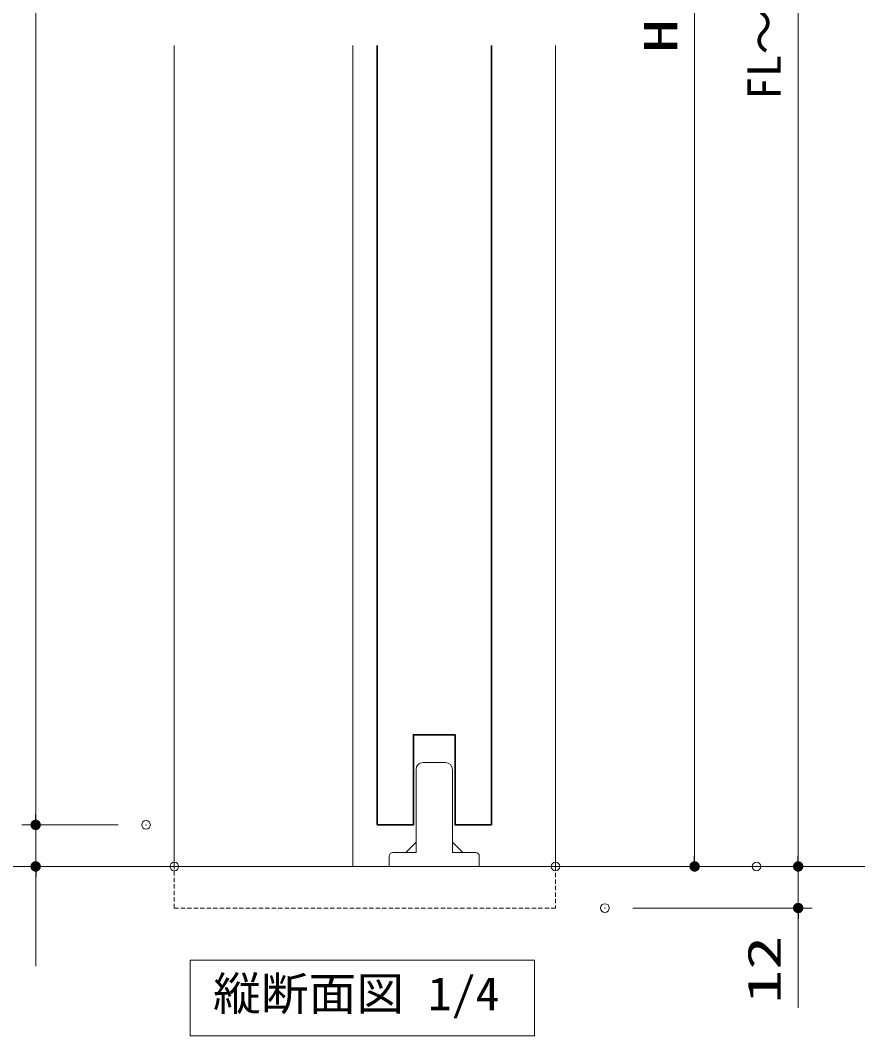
# Model space of a CAD drawing. Units: millimetres, scale not verified. Extents: x -1306 to 1306, y -607 to 607.
# Drawn here: x -685.8 to -442.2, y -116.6 to 176.4 of the extents above; entities that cross this region are included whole.
import ezdxf
from ezdxf.enums import TextEntityAlignment as Align

# ---------------------------------------------------------------- set-up
doc = ezdxf.new("R2010")
doc.units = ezdxf.units.MM
doc.header["$LTSCALE"] = 5
doc.header["$PDMODE"] = 32
doc.header["$PDSIZE"] = 2.5
doc.linetypes.add('USER2', pattern=[0.375, 0.25, -0.125])
for name, color, linetype, lineweight in [('0-1_線(黄)', 2, 'Continuous', 15), ('0-D_線(白)', 7, 'Continuous', 30), ('1-0_線(水)', 4, 'Continuous', 9), ('1-1_寸法線', 3, 'Continuous', 13), ('1-4_DEFPOINTS', 7, 'Continuous', 5), ('1-5_0', 3, 'Continuous', 25), ('1-6_点線(黄)', 2, 'USER2', 15)]:
    doc.layers.add(name, color=color, linetype=linetype, lineweight=lineweight)
doc.styles.add('ＭＳ ゴシック', font='')
doc.styles.get('ＭＳ ゴシック').set_extended_font_data('MS Gothic')

# ---------------------------------------------------------------- blocks, each defined once
blk = doc.blocks.new('ｓｓ')
at = {"layer": '1-0_線(水)'}
for p, q in [((3773.92, 2885.92), (3806.42, 2885.92)), ((3816.42, 2875.92), (3816.42, 2755.92)), ((3763.92, 2770.92), (3748.92, 2755.92)), ((3816.42, 2770.92), (3831.42, 2755.92)), ((3816.42, 2755.92), (3850.17, 2755.92)), ((3855.17, 2750.92), (3855.17, 2735.92))]:
    blk.add_line(p, q, dxfattribs=at)
for points in [[(3730.17, 2755.92), (3763.92, 2755.92), (3763.92, 2875.92)], [(3855.17, 2735.92), (3725.17, 2735.92), (3725.17, 2750.92)]]:
    blk.add_lwpolyline(points, dxfattribs=at)
for centre, radius, start, end in [((3773.92, 2875.92), 10, 90, 180), ((3806.42, 2875.92), 10, 0, 90), ((3730.17, 2750.92), 5, 90, 180), ((3850.17, 2750.92), 5, 0, 90)]:
    blk.add_arc(centre, radius, start, end, dxfattribs=at)
blk = doc.blocks.new('_DOT')
at = {"layer": '1-5_0'}
blk.add_line((-2.5, 0), (-5, 0), dxfattribs=at)
for points in [[(0, 0), (-2.5, 0), (-2.48, 0.313)], [(0, 0), (-2.48, -0.313), (-2.5, 0)], [(0, 0), (-2.48, 0.313), (-2.421, 0.622)], [(0, 0), (-2.421, -0.622), (-2.48, -0.313)], [(0, 0), (-2.421, 0.622), (-2.324, 0.92)], [(0, 0), (-2.324, -0.92), (-2.421, -0.622)], [(0, 0), (-2.324, 0.92), (-2.191, 1.204)], [(0, 0), (-2.191, -1.204), (-2.324, -0.92)], [(0, 0), (-2.191, 1.204), (-2.023, 1.469)], [(0, 0), (-2.023, -1.469), (-2.191, -1.204)], [(0, 0), (-2.023, 1.469), (-1.822, 1.711)], [(0, 0), (-1.822, -1.711), (-2.023, -1.469)], [(0, 0), (-1.822, 1.711), (-1.594, 1.926)], [(0, 0), (-1.594, -1.926), (-1.822, -1.711)], [(0, 0), (-1.594, 1.926), (-1.34, 2.111)], [(0, 0), (-1.34, -2.111), (-1.594, -1.926)], [(0, 0), (-1.34, 2.111), (-1.064, 2.262)], [(0, 0), (-1.064, -2.262), (-1.34, -2.111)], [(0, 0), (-1.064, 2.262), (-0.773, 2.378)], [(0, 0), (-0.773, -2.378), (-1.064, -2.262)], [(0, 0), (-0.773, 2.378), (-0.468, 2.456)], [(0, 0), (-0.468, -2.456), (-0.773, -2.378)], [(0, 0), (-0.468, 2.456), (-0.157, 2.495)], [(0, 0), (-0.157, -2.495), (-0.468, -2.456)], [(0, 0), (-0.157, 2.495), (0.157, 2.495)], [(0, 0), (0.157, -2.495), (-0.157, -2.495)], [(0, 0), (0.157, 2.495), (0.468, 2.456)], [(0, 0), (0.468, 2.456), (0.773, 2.378)], [(0, 0), (0.773, 2.378), (1.064, 2.262)], [(0, 0), (1.064, 2.262), (1.34, 2.111)], [(0, 0), (1.34, 2.111), (1.594, 1.926)], [(0, 0), (1.594, 1.926), (1.822, 1.711)], [(0, 0), (1.822, 1.711), (2.023, 1.469)], [(0, 0), (2.023, 1.469), (2.191, 1.204)], [(0, 0), (2.191, 1.204), (2.324, 0.92)], [(0, 0), (2.324, 0.92), (2.421, 0.622)], [(0, 0), (2.421, 0.622), (2.48, 0.313)], [(0, 0), (2.48, 0.313), (2.5, 0)], [(0, 0), (0.468, -2.456), (0.157, -2.495)], [(0, 0), (0.773, -2.378), (0.468, -2.456)], [(0, 0), (1.064, -2.262), (0.773, -2.378)], [(0, 0), (1.34, -2.111), (1.064, -2.262)], [(0, 0), (1.594, -1.926), (1.34, -2.111)], [(0, 0), (1.822, -1.711), (1.594, -1.926)], [(0, 0), (2.023, -1.469), (1.822, -1.711)], [(0, 0), (2.191, -1.204), (2.023, -1.469)], [(0, 0), (2.324, -0.92), (2.191, -1.204)], [(0, 0), (2.421, -0.622), (2.324, -0.92)], [(0, 0), (2.48, -0.313), (2.421, -0.622)], [(0, 0), (2.5, 0), (2.48, -0.313)]]:
    blk.add_solid(points, dxfattribs=at)

msp = doc.modelspace()

# ---------------------------------------------------------------- linework, layer by layer
at = {"layer": '0-1_線(黄)'}
msp.add_line((-442.226, -67.813), (-1237.781, -67.813), dxfattribs=at)
msp.add_lwpolyline([(-636.883, -94.813), (-537.519, -94.813), (-537.519, -116.647), (-636.883, -116.647)], close=True, dxfattribs=at)
at = {"layer": '0-D_線(白)'}
for p, q in [((-582.909, 169.111), (-582.909, -55.813)), ((-549.909, 169.111), (-549.908, -55.813))]:
    msp.add_line(p, q, dxfattribs=at)
msp.add_lwpolyline([(-582.909, -55.813), (-572.409, -55.813), (-572.409, -29.813), (-560.409, -29.813), (-560.409, -55.813), (-549.908, -55.813)], dxfattribs=at)
at = {"layer": '1-0_線(水)'}
for p, q in [((-641.409, 169.111), (-641.409, -67.813)), ((-589.909, 169.111), (-589.909, -67.813)), ((-531.409, 169.111), (-531.409, -67.813))]:
    msp.add_line(p, q, dxfattribs=at)
at = {"layer": '1-1_寸法線'}
for p, q in [((-461.409, 447.687), (-461.409, -64.813)), ((-491.291, 409.187), (-491.291, -64.813)), ((-681.409, 397.187), (-681.409, -52.813)), ((-681.409, -52.813), (-681.409, -49.813)), ((-657.581, -55.813), (-685.409, -55.813)), ((-657.581, -55.813), (-685.409, -55.813)), ((-681.409, -55.813), (-681.409, -67.813)), ((-461.409, -64.813), (-461.409, -61.813)), ((-649.409, -67.813), (-685.409, -67.813)), ((-523.409, -67.813), (-487.291, -67.813)), ((-465.416, -67.813), (-457.409, -67.813)), ((-465.416, -67.813), (-457.409, -67.813)), ((-461.409, -67.813), (-461.409, -79.813)), ((-681.409, -70.813), (-681.409, -96.574)), ((-509.166, -79.813), (-457.409, -79.813)), ((-461.409, -82.813), (-461.409, -108.574))]:
    msp.add_line(p, q, dxfattribs=at)
at = {"layer": '1-4_DEFPOINTS'}
for p in [(-681.409, -55.813), (-649.581, -55.813), (-681.409, -67.813), (-641.409, -67.813), (-531.409, -67.813), (-491.291, -67.813), (-473.416, -67.813), (-461.409, -67.813), (-517.166, -79.813), (-461.409, -79.813)]:
    msp.add_point(p, dxfattribs=at)
at = {"layer": '1-6_点線(黄)'}
msp.add_lwpolyline([(-531.409, -67.813), (-531.409, -79.813), (-641.409, -79.813), (-641.409, -67.813)], dxfattribs=at)

# ---------------------------------------------------------------- block references
at = {"layer": '1-0_線(水)', "xscale": -0.2, "yscale": 0.2}
msp.add_blockref('ｓｓ', (191.625, -614.997), dxfattribs=at)
at = {"layer": '1-1_寸法線', "xscale": 0.6, "yscale": 0.6}
for p, rotation in [((-681.409, -55.813), 270), ((-681.409, -55.813), 270), ((-681.409, -67.813), 90), ((-491.291, -67.813), 270), ((-461.409, -67.813), 270), ((-461.409, -67.813), 270), ((-461.409, -79.813), 90)]:
    msp.add_blockref('_DOT', p, dxfattribs=dict(at, rotation=rotation))

# ---------------------------------------------------------------- texts
at = {"layer": '0-1_線(黄)', "style": 'ＭＳ ゴシック', "width": 1.05}
msp.add_text('縦断面図 1/4', height=9.621, dxfattribs=at).set_placement((-630.232, -112.191), align=Align.BOTTOM_LEFT)
at = {"layer": '1-1_寸法線', "style": 'ＭＳ ゴシック'}
msp.add_text('FL～天井下地', height=9.604, rotation=90, dxfattribs=at).set_placement((-463.559, 153.446), align=Align.BOTTOM_LEFT)
at = {"layer": '1-1_寸法線', "style": 'ＭＳ ゴシック', "width": 1.5}
for s, p in [('H', (-493.44, 166.949)), ('12', (-463.559, -107.432))]:
    msp.add_text(s, height=9.604, rotation=90, dxfattribs=at).set_placement(p, align=Align.BOTTOM_LEFT)

doc.saveas('drawing.dxf')
